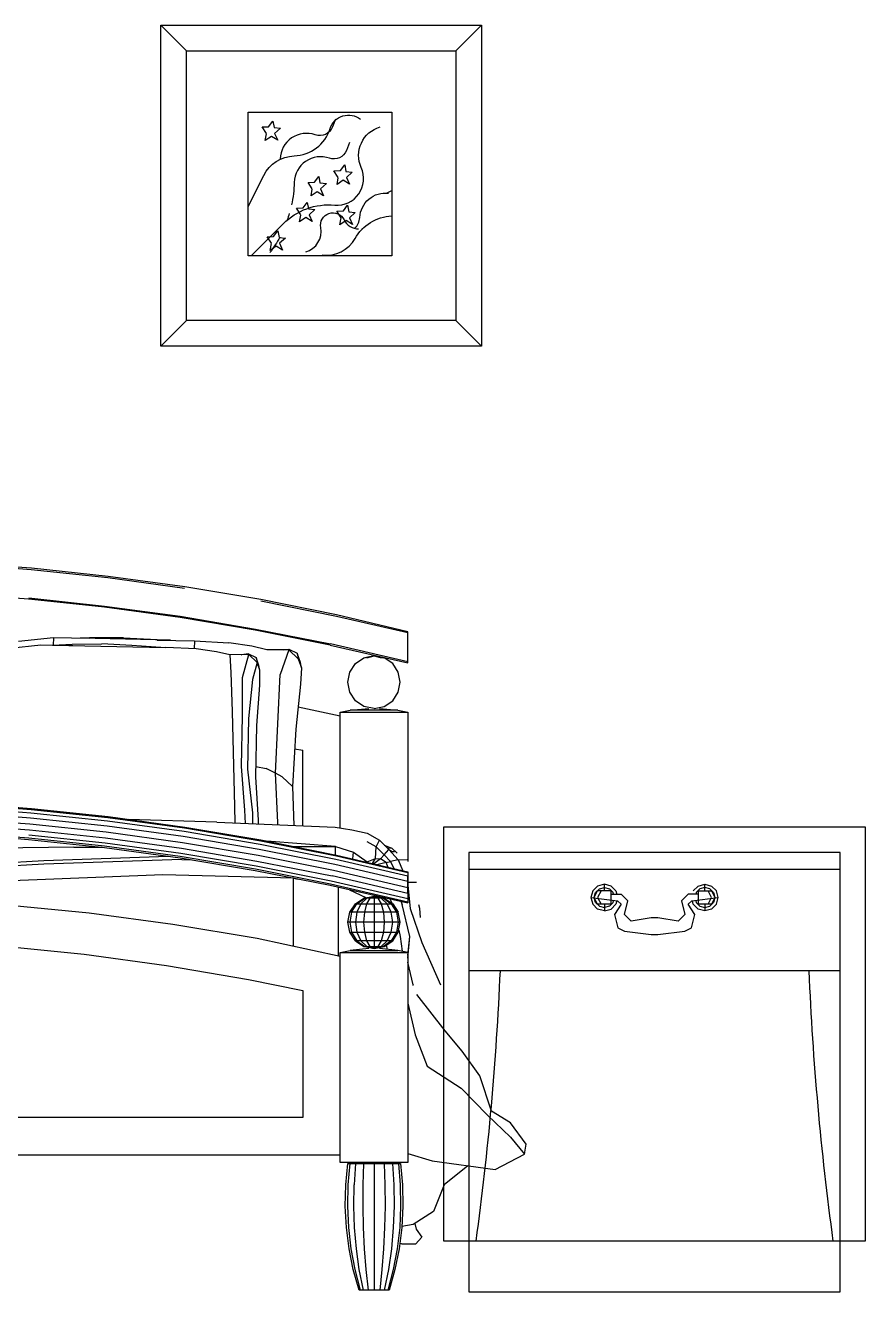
# Model space of a CAD drawing. Header units: inches. Extents: x 18.5 to 61, y 8.5 to 33.3.
# Drawn here: x 31.358 to 32.354, y 21.732 to 23.232 of the extents above; entities that cross this region are included whole.
import ezdxf

# ---------------------------------------------------------------- set-up
doc = ezdxf.new("R2010")
doc.units = ezdxf.units.IN
doc.header["$MEASUREMENT"] = 0
for name, color, linetype in [('02', 2, 'Continuous'), ('1', 1, 'Continuous'), ('4', 4, 'Continuous')]:
    doc.layers.add(name, color=color, linetype=linetype)

msp = doc.modelspace()

# ---------------------------------------------------------------- linework, layer by layer
at = {"layer": '02'}
for p, q in [((31.5492, 23.2013), (31.5188, 23.2317)), ((31.8684, 23.2013), (31.8988, 23.2317)), ((31.5492, 22.8821), (31.5188, 22.8517)), ((31.8988, 22.8517), (31.8684, 22.8821)), ((31.2742, 22.5943), (31.3654, 22.5874)), ((31.3656, 22.5888), (31.2743, 22.5957)), ((31.3654, 22.5874), (31.4563, 22.5777)), ((31.4566, 22.5791), (31.3656, 22.5888)), ((31.4563, 22.5777), (31.5469, 22.5653)), ((31.5472, 22.5667), (31.4566, 22.5791)), ((31.3623, 22.5523), (31.272, 22.5592)), ((31.4521, 22.5427), (31.3623, 22.5523)), ((31.3624, 22.5537), (31.4522, 22.5441)), ((31.6374, 22.5516), (31.5472, 22.5667)), ((31.5417, 22.5304), (31.4521, 22.5427)), ((31.4522, 22.5441), (31.5418, 22.5319)), ((31.6372, 22.5501), (31.7269, 22.5322)), ((31.7271, 22.5337), (31.6374, 22.5516)), ((31.6308, 22.5155), (31.5417, 22.5304)), ((31.5418, 22.5319), (31.6311, 22.5168)), ((31.7269, 22.5322), (31.8115, 22.5126)), ((31.8115, 22.5137), (31.7271, 22.5337)), ((31.7195, 22.4978), (31.6308, 22.5155)), ((31.6311, 22.5168), (31.7198, 22.4992)), ((31.8114, 22.5126), (31.8115, 22.5137)), ((31.8115, 22.5025), (31.8114, 22.5086)), ((31.8115, 22.477), (31.8115, 22.5137)), ((31.3401, 22.4942), (31.3766, 22.498)), ((31.3916, 22.5065), (31.3505, 22.5021)), ((31.3766, 22.498), (31.4148, 22.4974)), ((31.3907, 22.4977), (31.3911, 22.4978)), ((31.3913, 22.4977), (31.3909, 22.4977)), ((31.3911, 22.4978), (31.4137, 22.4991)), ((31.3911, 22.4978), (31.4858, 22.4957)), ((31.3915, 22.4978), (31.3913, 22.4977)), ((31.3916, 22.5065), (31.3915, 22.4978)), ((31.4346, 22.5058), (31.3916, 22.5065)), ((31.4137, 22.4991), (31.4491, 22.4992)), ((31.4346, 22.5066), (31.4232, 22.506)), ((31.5303, 22.5035), (31.4232, 22.506)), ((31.4746, 22.5066), (31.4346, 22.5066)), ((31.4845, 22.4974), (31.4491, 22.4992)), ((31.4746, 22.5066), (31.5303, 22.5035)), ((31.519, 22.4951), (31.4845, 22.4974)), ((31.4858, 22.4957), (31.5247, 22.4951)), ((31.5146, 22.5038), (31.5586, 22.503)), ((31.5184, 22.4951), (31.5184, 22.4952)), ((31.5609, 22.4933), (31.5247, 22.4951)), ((31.5586, 22.503), (31.5585, 22.4934)), ((31.5586, 22.503), (31.5996, 22.5006)), ((31.5847, 22.4897), (31.5609, 22.4933)), ((31.6266, 22.4964), (31.5996, 22.5006)), ((31.6445, 22.4923), (31.6266, 22.4964)), ((31.6705, 22.4921), (31.6445, 22.4923)), ((31.6637, 22.4921), (31.6705, 22.4931)), ((31.6705, 22.4921), (31.6705, 22.4931)), ((31.6705, 22.4931), (31.6804, 22.4882)), ((31.7195, 22.4978), (31.8115, 22.477)), ((31.8115, 22.4781), (31.7198, 22.4992)), ((31.8114, 22.4954), (31.8115, 22.5025)), ((31.8115, 22.4882), (31.8114, 22.4954)), ((31.6005, 22.4862), (31.5847, 22.4897)), ((31.6231, 22.4865), (31.6005, 22.4862)), ((31.6005, 22.4862), (31.6017, 22.4652)), ((31.6228, 22.4876), (31.6144, 22.4863)), ((31.6144, 22.4863), (31.6146, 22.4863)), ((31.6146, 22.4863), (31.6147, 22.4864)), ((31.6156, 22.4596), (31.6231, 22.4865)), ((31.6228, 22.4876), (31.6317, 22.4833)), ((31.6231, 22.4865), (31.6228, 22.4876)), ((31.6331, 22.4772), (31.6231, 22.4865)), ((31.6331, 22.4772), (31.6276, 22.4571)), ((31.6349, 22.4738), (31.6317, 22.4833)), ((31.6317, 22.4833), (31.6331, 22.4772)), ((31.6361, 22.4681), (31.6331, 22.4772)), ((31.6705, 22.4921), (31.6604, 22.4628)), ((31.6705, 22.4921), (31.6637, 22.4921)), ((31.6817, 22.4815), (31.6705, 22.4921)), ((31.6842, 22.4771), (31.6804, 22.4882)), ((31.6804, 22.4882), (31.6817, 22.4815)), ((31.6817, 22.4815), (31.6854, 22.4708)), ((31.7495, 22.476), (31.7595, 22.4827)), ((31.7595, 22.4827), (31.7714, 22.4851)), ((31.7714, 22.4851), (31.7605, 22.4827)), ((31.763, 22.4827), (31.7714, 22.4851)), ((31.7714, 22.4851), (31.7825, 22.4827)), ((31.7714, 22.4851), (31.7799, 22.4827)), ((31.7834, 22.4827), (31.7714, 22.4851)), ((31.7935, 22.476), (31.7834, 22.4827)), ((31.8114, 22.477), (31.8115, 22.4781)), ((31.6017, 22.4652), (31.6035, 22.4193)), ((31.6361, 22.4681), (31.6349, 22.4738)), ((31.636, 22.4505), (31.6361, 22.4681)), ((31.6548, 22.346), (31.6604, 22.4628)), ((31.6854, 22.4708), (31.6842, 22.4771)), ((31.6854, 22.4708), (31.6844, 22.4515)), ((31.7403, 22.454), (31.7427, 22.4659)), ((31.7427, 22.4659), (31.7495, 22.476)), ((31.8002, 22.4659), (31.7935, 22.476)), ((31.8025, 22.454), (31.8002, 22.4659)), ((31.6155, 22.4142), (31.6156, 22.4596)), ((31.6276, 22.4571), (31.6229, 22.411)), ((31.6327, 22.4025), (31.636, 22.4505)), ((31.6844, 22.4515), (31.6787, 22.3983)), ((31.7427, 22.4421), (31.7403, 22.454)), ((31.8002, 22.4421), (31.8025, 22.454)), ((31.7495, 22.432), (31.7427, 22.4421)), ((31.7935, 22.432), (31.8002, 22.4421)), ((31.6035, 22.4193), (31.6063, 22.3065)), ((31.6814, 22.4247), (31.7314, 22.414)), ((31.7314, 22.4185), (31.7431, 22.4207)), ((31.7314, 22.4185), (31.8115, 22.4185)), ((31.7314, 22.2812), (31.7314, 22.4185)), ((31.7431, 22.4207), (31.7652, 22.4229)), ((31.7997, 22.4207), (31.7431, 22.4207)), ((31.7595, 22.4252), (31.7495, 22.432)), ((31.7714, 22.4229), (31.7595, 22.4252)), ((31.7714, 22.4229), (31.7834, 22.4252)), ((31.7778, 22.4229), (31.7997, 22.4207)), ((31.7834, 22.4252), (31.7935, 22.432)), ((31.7997, 22.4207), (31.8115, 22.4185)), ((31.8115, 22.4185), (31.8115, 22.2417)), ((31.6146, 22.3542), (31.6155, 22.4142)), ((31.6229, 22.411), (31.6214, 22.3507)), ((31.6313, 22.3417), (31.6327, 22.4025)), ((31.6787, 22.3983), (31.6748, 22.3305)), ((31.6773, 22.3751), (31.687, 22.3732)), ((31.687, 22.2838), (31.687, 22.3732)), ((31.6184, 22.3023), (31.6146, 22.3542)), ((31.6214, 22.3507), (31.6275, 22.299)), ((31.6316, 22.3539), (31.6438, 22.3517)), ((31.6548, 22.346), (31.6438, 22.3517)), ((31.6628, 22.3417), (31.6548, 22.346)), ((31.6575, 22.2878), (31.6548, 22.346)), ((31.6347, 22.2906), (31.6313, 22.3417)), ((31.6628, 22.3417), (31.6748, 22.3305)), ((31.6748, 22.3305), (31.6765, 22.2842)), ((31.3646, 22.293), (31.2736, 22.3)), ((31.3651, 22.2989), (31.2739, 22.3059)), ((31.3654, 22.3029), (31.2742, 22.3098)), ((31.2743, 22.3112), (31.3656, 22.3043)), ((31.4559, 22.2893), (31.3651, 22.2989)), ((31.4563, 22.2932), (31.3654, 22.3029)), ((31.3656, 22.3043), (31.4566, 22.2947)), ((31.6063, 22.3065), (31.6064, 22.2872)), ((31.6191, 22.2867), (31.6184, 22.3023)), ((31.6275, 22.299), (31.6274, 22.2863)), ((31.2728, 22.286), (31.3633, 22.279)), ((31.2732, 22.2929), (31.3639, 22.2861)), ((31.3639, 22.2861), (31.4543, 22.2765)), ((31.4552, 22.2834), (31.3646, 22.293)), ((31.5455, 22.2711), (31.4552, 22.2834)), ((31.5464, 22.2769), (31.4559, 22.2893)), ((31.5469, 22.2809), (31.4563, 22.2932)), ((31.4566, 22.2947), (31.5472, 22.2822)), ((31.5851, 22.2882), (31.4805, 22.2913)), ((31.5851, 22.2882), (31.7252, 22.2822)), ((31.6347, 22.286), (31.6347, 22.2906)), ((31.6575, 22.285), (31.6575, 22.2878)), ((31.272, 22.2747), (31.3623, 22.2678)), ((31.3624, 22.2692), (31.2722, 22.2761)), ((31.3623, 22.2678), (31.4521, 22.2583)), ((31.4522, 22.2596), (31.3624, 22.2692)), ((31.3626, 22.2731), (31.4528, 22.2636)), ((31.3633, 22.279), (31.4535, 22.2695)), ((31.4535, 22.2695), (31.5434, 22.2572)), ((31.4543, 22.2765), (31.5444, 22.2641)), ((31.6354, 22.2559), (31.5455, 22.2711)), ((31.6365, 22.2617), (31.5464, 22.2769)), ((31.6372, 22.2656), (31.5469, 22.2809)), ((31.5472, 22.2822), (31.6374, 22.2671)), ((31.7252, 22.2822), (31.7453, 22.2792)), ((31.7453, 22.2792), (31.7632, 22.2751)), ((31.7632, 22.2751), (31.7778, 22.2667)), ((31.8537, 22.2822), (31.8537, 21.7922)), ((32.3537, 22.2822), (31.8537, 22.2822)), ((32.3537, 21.7922), (32.3537, 22.2822)), ((31.4157, 22.2584), (31.2201, 22.2565)), ((31.4157, 22.2584), (31.4493, 22.2585)), ((31.4521, 22.2583), (31.5417, 22.246)), ((31.5418, 22.2474), (31.4522, 22.2596)), ((31.4528, 22.2636), (31.5425, 22.2513)), ((31.5434, 22.2572), (31.6328, 22.2421)), ((31.5444, 22.2641), (31.6341, 22.2491)), ((31.7248, 22.2381), (31.6354, 22.2559)), ((31.726, 22.2439), (31.6365, 22.2617)), ((31.7269, 22.2478), (31.6372, 22.2656)), ((31.6374, 22.2671), (31.7271, 22.2492)), ((31.7256, 22.2594), (31.6443, 22.2656)), ((31.6757, 22.2593), (31.7256, 22.2594)), ((31.7257, 22.2494), (31.7256, 22.2594)), ((31.7256, 22.2594), (31.7471, 22.2525)), ((31.7463, 22.2446), (31.7471, 22.2525)), ((31.7471, 22.2525), (31.7634, 22.2411)), ((31.7738, 22.2588), (31.7633, 22.2649)), ((31.7731, 22.2452), (31.7738, 22.2588)), ((31.7738, 22.2588), (31.7778, 22.2667)), ((31.7835, 22.2495), (31.7738, 22.2588)), ((31.7778, 22.2667), (31.7889, 22.2559)), ((31.7835, 22.2495), (31.7889, 22.2559)), ((31.7836, 22.261), (31.7927, 22.2573)), ((31.7927, 22.2573), (31.7877, 22.257)), ((31.7889, 22.2559), (31.8001, 22.2437)), ((31.7889, 22.2559), (31.7929, 22.2533)), ((31.7927, 22.2573), (31.799, 22.2513)), ((31.7929, 22.2533), (31.7957, 22.2534)), ((31.7933, 22.253), (31.7933, 22.253)), ((31.1836, 22.2317), (31.3803, 22.2429)), ((31.3803, 22.2384), (31.1836, 22.2274)), ((31.3803, 22.2429), (31.5276, 22.2479)), ((31.5436, 22.244), (31.3803, 22.2384)), ((31.5417, 22.246), (31.6308, 22.231)), ((31.6311, 22.2324), (31.5418, 22.2474)), ((31.5425, 22.2513), (31.6318, 22.2363)), ((31.5436, 22.244), (31.5554, 22.2436)), ((31.6328, 22.2421), (31.7218, 22.2244)), ((31.6341, 22.2491), (31.7233, 22.2313)), ((31.8115, 22.218), (31.7248, 22.2381)), ((31.8114, 22.2241), (31.726, 22.2439)), ((31.8114, 22.2281), (31.7269, 22.2478)), ((31.7271, 22.2492), (31.8115, 22.2292)), ((31.7634, 22.2411), (31.7731, 22.2452)), ((31.7634, 22.2411), (31.7642, 22.2403)), ((31.7698, 22.239), (31.7731, 22.2452)), ((31.7789, 22.2447), (31.7712, 22.2387)), ((31.7731, 22.2452), (31.7789, 22.2447)), ((31.7858, 22.2402), (31.7746, 22.2378)), ((31.7789, 22.2447), (31.7835, 22.2495)), ((31.7858, 22.2402), (31.7789, 22.2447)), ((31.7908, 22.2414), (31.7835, 22.2495)), ((31.7858, 22.2402), (31.7908, 22.2414)), ((31.7883, 22.2346), (31.7858, 22.2402)), ((31.8001, 22.2437), (31.7908, 22.2414)), ((31.7908, 22.2414), (31.7949, 22.2331)), ((31.8001, 22.2437), (31.8106, 22.2439)), ((31.8001, 22.2437), (31.8054, 22.2305)), ((31.8837, 22.2522), (31.8837, 21.7322)), ((32.3237, 22.2522), (31.8837, 22.2522)), ((32.3237, 21.7322), (32.3237, 22.2522)), ((31.5214, 22.2257), (31.3326, 22.2181)), ((31.6759, 22.2217), (31.5214, 22.2257)), ((31.6308, 22.231), (31.7195, 22.2134)), ((31.7198, 22.2147), (31.6311, 22.2324)), ((31.6318, 22.2363), (31.7207, 22.2186)), ((31.8115, 22.2037), (31.7218, 22.2244)), ((31.7233, 22.2313), (31.8114, 22.2109)), ((31.8115, 22.2292), (31.8114, 22.2282)), ((31.8115, 22.218), (31.8114, 22.2241)), ((31.8115, 22.2292), (31.8115, 22.1925)), ((32.3237, 22.2322), (31.8837, 22.2322)), ((31.6759, 22.1414), (31.6759, 22.222)), ((31.6759, 22.2217), (31.6817, 22.2208)), ((31.7195, 22.2134), (31.8114, 22.1926)), ((31.8115, 22.1936), (31.7198, 22.2147)), ((31.7207, 22.2186), (31.8115, 22.1976)), ((31.7293, 22.1395), (31.7293, 22.2111)), ((31.7425, 22.2081), (31.7619, 22.1988)), ((31.8114, 22.2109), (31.8115, 22.218)), ((31.8115, 22.2037), (31.8114, 22.2109)), ((31.8115, 22.2171), (31.8185, 22.2172)), ((31.8115, 22.2133), (31.8143, 22.186)), ((31.8185, 22.2172), (31.8218, 22.2172)), ((31.7495, 22.1916), (31.7595, 22.1983)), ((31.7511, 22.1916), (31.7605, 22.1983)), ((31.763, 22.1983), (31.7559, 22.1916)), ((31.7595, 22.1983), (31.7714, 22.2007)), ((31.7834, 22.1983), (31.7595, 22.1983)), ((31.7605, 22.1983), (31.7714, 22.2007)), ((31.763, 22.1983), (31.7714, 22.2007)), ((31.763, 22.1916), (31.7669, 22.1983)), ((31.7669, 22.1983), (31.7714, 22.2007)), ((31.7714, 22.2007), (31.7714, 22.1385)), ((31.7714, 22.2007), (31.7834, 22.1983)), ((31.7714, 22.2007), (31.7825, 22.1983)), ((31.7799, 22.1983), (31.7714, 22.2007)), ((31.7714, 22.2007), (31.776, 22.1983)), ((31.775, 22.2007), (31.7755, 22.1999)), ((31.776, 22.1983), (31.7799, 22.1916)), ((31.787, 22.1916), (31.7799, 22.1983)), ((31.7825, 22.1983), (31.7917, 22.1916)), ((31.7834, 22.1983), (31.7935, 22.1916)), ((31.7901, 22.1973), (31.7929, 22.1919)), ((31.803, 22.1944), (31.8048, 22.1906)), ((31.8114, 22.1926), (31.8115, 22.1936)), ((31.3279, 22.1912), (31.4341, 22.1808)), ((31.4341, 22.1808), (31.5331, 22.1673)), ((31.7403, 22.1696), (31.7427, 22.1815)), ((31.7427, 22.1815), (31.7495, 22.1916)), ((31.7449, 22.1815), (31.7427, 22.1696)), ((31.8002, 22.1815), (31.7427, 22.1815)), ((31.7449, 22.1815), (31.7511, 22.1916)), ((31.7495, 22.1916), (31.7935, 22.1916)), ((31.7511, 22.1815), (31.7495, 22.1696)), ((31.7559, 22.1916), (31.7511, 22.1815)), ((31.7595, 22.1696), (31.7605, 22.1815)), ((31.7605, 22.1815), (31.763, 22.1916)), ((31.7799, 22.1916), (31.7825, 22.1815)), ((31.7825, 22.1815), (31.7834, 22.1696)), ((31.7917, 22.1815), (31.787, 22.1916)), ((31.7917, 22.1916), (31.7981, 22.1815)), ((31.7935, 22.1696), (31.7917, 22.1815)), ((31.7935, 22.1916), (31.8002, 22.1815)), ((31.7981, 22.1815), (31.8002, 22.1696)), ((31.8025, 22.1696), (31.8002, 22.1815)), ((31.8137, 22.1529), (31.8048, 22.1906)), ((31.8143, 22.186), (31.828, 22.1458)), ((31.8257, 22.1859), (31.8245, 22.1901)), ((31.8265, 22.1751), (31.8257, 22.1859)), ((31.5331, 22.1673), (31.6331, 22.1506)), ((31.7427, 22.1577), (31.7403, 22.1696)), ((31.8025, 22.1696), (31.7403, 22.1696)), ((31.7427, 22.1696), (31.7449, 22.1577)), ((31.7495, 22.1696), (31.7511, 22.1577)), ((31.7605, 22.1577), (31.7595, 22.1696)), ((31.7834, 22.1696), (31.7825, 22.1577)), ((31.7917, 22.1577), (31.7935, 22.1696)), ((31.8002, 22.1696), (31.7981, 22.1577)), ((31.8002, 22.1577), (31.8025, 22.1696)), ((31.6331, 22.1506), (31.7314, 22.1295)), ((31.7427, 22.1577), (31.8002, 22.1577)), ((31.7495, 22.1475), (31.7427, 22.1577)), ((31.7449, 22.1577), (31.7511, 22.1475)), ((31.7495, 22.1475), (31.7595, 22.1408)), ((31.7935, 22.1475), (31.7495, 22.1475)), ((31.7511, 22.1577), (31.7559, 22.1475)), ((31.7511, 22.1475), (31.7605, 22.1408)), ((31.7559, 22.1475), (31.763, 22.1408)), ((31.763, 22.1475), (31.7605, 22.1577)), ((31.7669, 22.1408), (31.763, 22.1475)), ((31.7799, 22.1475), (31.776, 22.1408)), ((31.7825, 22.1577), (31.7799, 22.1475)), ((31.7799, 22.1408), (31.787, 22.1475)), ((31.7917, 22.1475), (31.7825, 22.1408)), ((31.7834, 22.1408), (31.7935, 22.1475)), ((31.787, 22.1475), (31.7917, 22.1577)), ((31.7981, 22.1577), (31.7917, 22.1475)), ((31.7935, 22.1475), (31.8002, 22.1577)), ((31.8007, 22.1604), (31.8025, 22.1529)), ((31.8025, 22.1529), (31.8048, 22.1352)), ((31.8115, 22.127), (31.8137, 22.1529)), ((31.8115, 22.1303), (31.8137, 22.1529)), ((31.3227, 22.1423), (31.4279, 22.1319)), ((31.7295, 22.1299), (31.7293, 22.1395)), ((31.7314, 22.134), (31.7431, 22.1362)), ((31.7314, 21.885), (31.7314, 22.134)), ((31.7314, 22.134), (31.8115, 22.134)), ((31.7652, 22.1385), (31.7431, 22.1362)), ((31.7431, 22.1362), (31.7997, 22.1362)), ((31.7595, 22.1408), (31.7834, 22.1408)), ((31.7714, 22.1385), (31.7595, 22.1408)), ((31.7605, 22.1408), (31.7714, 22.1385)), ((31.763, 22.1408), (31.7714, 22.1385)), ((31.7714, 22.1385), (31.7669, 22.1408)), ((31.7714, 22.1385), (31.7834, 22.1408)), ((31.7825, 22.1408), (31.7714, 22.1385)), ((31.7714, 22.1385), (31.7799, 22.1408)), ((31.776, 22.1408), (31.7714, 22.1385)), ((31.7997, 22.1362), (31.7778, 22.1385)), ((31.7856, 22.1424), (31.7869, 22.1374)), ((31.8115, 22.134), (31.7997, 22.1362)), ((31.8115, 22.134), (31.8115, 21.885)), ((31.828, 22.1458), (31.8501, 22.0957)), ((31.4279, 22.1319), (31.5257, 22.1184)), ((31.5257, 22.1184), (31.6226, 22.1017)), ((31.8176, 22.0956), (31.8115, 22.1223)), ((32.3237, 22.1122), (31.8837, 22.1122)), ((31.6226, 22.1017), (31.687, 22.0887)), ((31.687, 22.0887), (31.687, 21.9384)), ((31.8169, 22.0956), (31.8176, 22.0956)), ((31.8176, 22.0956), (31.8174, 22.0946)), ((31.8115, 22.0739), (31.8202, 22.0362)), ((31.8556, 22.041), (31.8223, 22.084)), ((31.8202, 22.0362), (31.8342, 21.9993)), ((31.8759, 22.017), (31.8556, 22.041)), ((31.8967, 21.9879), (31.8759, 22.017)), ((31.8342, 21.9993), (31.8747, 21.973)), ((31.9104, 21.946), (31.8967, 21.9879)), ((31.8747, 21.973), (31.9057, 21.9412)), ((31.687, 21.9384), (31.1359, 21.9384)), ((31.9057, 21.9412), (31.9332, 21.9152)), ((31.9331, 21.9321), (31.9104, 21.946)), ((31.9518, 21.9069), (31.9331, 21.9321)), ((31.9332, 21.9152), (31.9496, 21.8949)), ((31.7314, 21.8939), (30.4513, 21.8939)), ((31.8115, 21.896), (31.8401, 21.8871)), ((31.915, 21.877), (31.9496, 21.8949)), ((31.9496, 21.8949), (31.9518, 21.9069)), ((31.8115, 21.8851), (31.7314, 21.8851)), ((31.7379, 21.8586), (31.7402, 21.8839)), ((31.7402, 21.8839), (31.8028, 21.8839)), ((31.7426, 21.8839), (31.7405, 21.8586)), ((31.7493, 21.8839), (31.7477, 21.8586)), ((31.7586, 21.8586), (31.7595, 21.8839)), ((31.7714, 21.8839), (31.7714, 21.7339)), ((31.7835, 21.8839), (31.7844, 21.8586)), ((31.7952, 21.8586), (31.7936, 21.8839)), ((31.8004, 21.8839), (31.8025, 21.8586)), ((31.8028, 21.8839), (31.8051, 21.8586)), ((31.8401, 21.8871), (31.915, 21.877)), ((31.8825, 21.8813), (31.8544, 21.8589)), ((31.7374, 21.8334), (31.7379, 21.8586)), ((31.7405, 21.8586), (31.74, 21.8334)), ((31.7473, 21.8334), (31.7477, 21.8586)), ((31.7585, 21.8334), (31.7586, 21.8586)), ((31.7844, 21.8586), (31.7845, 21.8334)), ((31.7955, 21.8334), (31.7952, 21.8586)), ((31.8025, 21.8586), (31.8029, 21.8334)), ((31.8051, 21.8586), (31.8056, 21.8334)), ((31.8544, 21.8589), (31.8419, 21.8273)), ((31.7387, 21.8082), (31.7374, 21.8334)), ((31.74, 21.8334), (31.7412, 21.8082)), ((31.7483, 21.8082), (31.7473, 21.8334)), ((31.759, 21.8082), (31.7585, 21.8334)), ((31.7845, 21.8334), (31.784, 21.8082)), ((31.7946, 21.8082), (31.7955, 21.8334)), ((31.8029, 21.8334), (31.8018, 21.8082)), ((31.8056, 21.8334), (31.8042, 21.8082)), ((31.8419, 21.8273), (31.8176, 21.8116)), ((31.7419, 21.7831), (31.7387, 21.8082)), ((31.7412, 21.8082), (31.7441, 21.7831)), ((31.7506, 21.7831), (31.7483, 21.8082)), ((31.7601, 21.7831), (31.759, 21.8082)), ((31.784, 21.8082), (31.7827, 21.7831)), ((31.7924, 21.7831), (31.7946, 21.8082)), ((31.8018, 21.8082), (31.7987, 21.7831)), ((31.8042, 21.8082), (31.801, 21.7831)), ((31.8176, 21.8116), (31.8042, 21.8093)), ((31.8197, 21.8129), (31.8214, 21.8062)), ((31.8213, 21.8063), (31.8282, 21.7967)), ((31.8214, 21.8062), (31.8213, 21.8063)), ((31.8048, 21.7886), (31.8018, 21.7898)), ((31.8204, 21.7886), (31.8048, 21.7886)), ((31.8282, 21.7967), (31.8204, 21.7886)), ((31.8537, 21.7922), (32.3537, 21.7922)), ((31.7469, 21.7583), (31.7419, 21.7831)), ((31.7441, 21.7831), (31.7488, 21.7583)), ((31.754, 21.7583), (31.7506, 21.7831)), ((31.762, 21.7583), (31.7601, 21.7831)), ((31.7827, 21.7831), (31.7808, 21.7583)), ((31.7888, 21.7583), (31.7924, 21.7831)), ((31.7987, 21.7831), (31.7941, 21.7583)), ((31.801, 21.7831), (31.796, 21.7583)), ((31.7537, 21.7339), (31.7469, 21.7583)), ((31.7488, 21.7583), (31.7551, 21.7339)), ((31.7589, 21.7339), (31.754, 21.7583)), ((31.7647, 21.7339), (31.762, 21.7583)), ((31.7808, 21.7583), (31.7783, 21.7339)), ((31.784, 21.7339), (31.7888, 21.7583)), ((31.7941, 21.7583), (31.7879, 21.7339)), ((31.796, 21.7583), (31.7892, 21.7339)), ((31.7892, 21.7339), (31.7537, 21.7339)), ((31.8837, 21.7322), (32.3237, 21.7322))]:
    msp.add_line(p, q, dxfattribs=at)
for points in [[(31.5492, 23.2013), (31.8684, 23.2013), (31.8684, 22.8821), (31.5492, 22.8821)], [(31.6223, 23.129), (31.7926, 23.129), (31.7926, 22.9587), (31.6223, 22.9587)]]:
    msp.add_lwpolyline(points, close=True, dxfattribs=at)
for points in [[(31.6223, 23.0171), (31.6408, 23.054, -0.275225), (31.6769, 23.0771, 0.318955), (31.7194, 23.1094, -0.52652), (31.7554, 23.1205, 0.348679)], [(31.626, 22.9589), (31.6639, 22.9967, -0.221776), (31.7249, 23.0189, 0.573956), (31.7563, 23.0632, -0.457496), (31.7785, 23.1113, -0.140898)], [(31.7258, 23.1205), (31.7222, 23.1113, -0.401552), (31.7018, 23.102, 0.508104), (31.6602, 23.0734, -0.000611), (31.6602, 23.073, -0.000611)], [(31.7425, 23.0928), (31.7388, 23.0835, -0.401552), (31.7185, 23.0743, 0.508104), (31.6769, 23.0457, -0.045981), (31.6737, 23.019, -0.045981)], [(31.7486, 22.9912, 0.194118), (31.7545, 23.0041, -0.437925), (31.7887, 23.0328)], [(31.7862, 23.033, -0.058253), (31.7926, 23.036)], [(31.6711, 23.0088, -0.013842), (31.6686, 23.001)], [(31.6907, 22.9635, 0.388233), (31.7083, 22.9921, -0.876823), (31.736, 23.0014, 0.289184), (31.7532, 22.9907, 0.289184)], [(31.7101, 22.9598, 0.304883), (31.749, 22.9792, -0.256783), (31.7924, 23.006, -0.0249)], [(31.7568, 22.991, 0.023983), (31.7585, 22.9915)], [(31.6598, 22.981, -0.037126), (31.6482, 22.9626)]]:
    msp.add_lwpolyline(points, format="xyb", dxfattribs=at)
for points in [[(31.6439, 23.1036), (31.6389, 23.1113), (31.6466, 23.1116), (31.6516, 23.1182), (31.653, 23.1105), (31.6605, 23.1098), (31.6537, 23.1036), (31.6573, 23.0955), (31.6498, 23.1002), (31.6424, 23.0952), (31.6439, 23.1032)], [(31.729, 23.0516), (31.724, 23.0593), (31.7317, 23.0596), (31.7367, 23.0663), (31.7381, 23.0586), (31.7456, 23.0579), (31.7388, 23.0516), (31.7424, 23.0436), (31.7349, 23.0482), (31.7276, 23.0432), (31.729, 23.0512)], [(31.6983, 23.038), (31.6933, 23.0457), (31.701, 23.046), (31.706, 23.0526), (31.7074, 23.045), (31.715, 23.0442), (31.7082, 23.038), (31.7117, 23.0299), (31.7042, 23.0346), (31.6969, 23.0296), (31.6983, 23.0376)], [(31.6847, 23.0074), (31.6797, 23.015), (31.6874, 23.0154), (31.6924, 23.022), (31.6938, 23.0143), (31.7013, 23.0136), (31.6945, 23.0074), (31.6981, 22.9993), (31.6906, 23.004), (31.6833, 22.999), (31.6847, 23.007)], [(31.7324, 23.0039), (31.7274, 23.0116), (31.7351, 23.012), (31.7401, 23.0186), (31.7415, 23.0109), (31.749, 23.0102), (31.7422, 23.0039), (31.7458, 22.9959), (31.7383, 23.0006), (31.731, 22.9955), (31.7324, 23.0036)], [(31.6498, 22.9736), (31.6447, 22.9812), (31.6524, 22.9816), (31.6574, 22.9882), (31.6589, 22.9805), (31.6664, 22.9798), (31.6596, 22.9736), (31.6632, 22.9655), (31.6557, 22.9702), (31.6483, 22.9652), (31.6498, 22.9732)]]:
    msp.add_lwpolyline(points, dxfattribs=at)
for centre, start, end in [((28.4524, 22.2608), 352.2428, 357.5468), ((35.755, 22.2608), 182.4532, 187.7572)]:
    msp.add_arc(centre, 3.4718, start, end, dxfattribs=at)
at = {"layer": '1'}
for p, q in [((32.0362, 22.2125), (32.0304, 22.2068)), ((32.0339, 22.2048), (32.0383, 22.2091)), ((32.0443, 22.2148), (32.0362, 22.2125)), ((32.0383, 22.2091), (32.0443, 22.2108)), ((32.0443, 22.2068), (32.0443, 22.2148)), ((32.0521, 22.2125), (32.0443, 22.2148)), ((32.0443, 22.2108), (32.0502, 22.2091)), ((32.0545, 22.2048), (32.0502, 22.2091)), ((32.0521, 22.2125), (32.0579, 22.2068)), ((32.1554, 22.2125), (32.1496, 22.2068)), ((32.153, 22.2048), (32.1573, 22.2091)), ((32.1554, 22.2125), (32.1632, 22.2148)), ((32.1632, 22.2108), (32.1573, 22.2091)), ((32.1632, 22.2068), (32.1632, 22.2148)), ((32.1632, 22.2148), (32.1712, 22.2125)), ((32.1692, 22.2091), (32.1632, 22.2108)), ((32.1692, 22.2091), (32.1736, 22.2048)), ((32.177, 22.2068), (32.1712, 22.2125)), ((32.0304, 22.2068), (32.0284, 22.1989)), ((32.0284, 22.1989), (32.0596, 22.1949)), ((32.0284, 22.1989), (32.0304, 22.1909)), ((32.0323, 22.1989), (32.0362, 22.2068)), ((32.0323, 22.1989), (32.0339, 22.2048)), ((32.0339, 22.1929), (32.0323, 22.1989)), ((32.0362, 22.1909), (32.0323, 22.1989)), ((32.0339, 22.1929), (32.0383, 22.1885)), ((32.0521, 22.2068), (32.0362, 22.2068)), ((32.0403, 22.2068), (32.0362, 22.1989)), ((32.0362, 22.1989), (32.0403, 22.1909)), ((32.0502, 22.1885), (32.0545, 22.1929)), ((32.0521, 22.1909), (32.0521, 22.2068)), ((32.0521, 22.2028), (32.064, 22.2028)), ((32.0549, 22.2028), (32.0545, 22.2048)), ((32.0545, 22.1929), (32.0549, 22.1949)), ((32.0579, 22.2068), (32.059, 22.2028)), ((32.059, 22.1949), (32.0579, 22.1909)), ((32.0596, 22.1949), (32.064, 22.1909)), ((32.072, 22.1949), (32.064, 22.2028)), ((32.0681, 22.179), (32.072, 22.1949)), ((32.1435, 22.2028), (32.1354, 22.1949)), ((32.1354, 22.1949), (32.1395, 22.179)), ((32.1554, 22.2028), (32.1435, 22.2028)), ((32.1478, 22.1949), (32.1435, 22.1909)), ((32.1478, 22.1949), (32.1791, 22.1989)), ((32.1496, 22.1909), (32.1485, 22.1949)), ((32.153, 22.2048), (32.1524, 22.2028)), ((32.1524, 22.1949), (32.153, 22.1929)), ((32.153, 22.1929), (32.1573, 22.1885)), ((32.1554, 22.2068), (32.1554, 22.1909)), ((32.1554, 22.2068), (32.1712, 22.2068)), ((32.1712, 22.1989), (32.1673, 22.2068)), ((32.1673, 22.1909), (32.1712, 22.1989)), ((32.1736, 22.1929), (32.1692, 22.1885)), ((32.1712, 22.2068), (32.1752, 22.1989)), ((32.1752, 22.1989), (32.1712, 22.1909)), ((32.1736, 22.2048), (32.1752, 22.1989)), ((32.1752, 22.1989), (32.1736, 22.1929)), ((32.1791, 22.1989), (32.177, 22.2068)), ((32.177, 22.1909), (32.1791, 22.1989)), ((32.0362, 22.1851), (32.0304, 22.1909)), ((32.0521, 22.1909), (32.0362, 22.1909)), ((32.0443, 22.183), (32.0362, 22.1851)), ((32.0383, 22.1885), (32.0443, 22.187)), ((32.0443, 22.1909), (32.0443, 22.183)), ((32.0502, 22.1885), (32.0443, 22.187)), ((32.0443, 22.183), (32.0521, 22.1851)), ((32.0579, 22.1909), (32.0521, 22.1851)), ((32.064, 22.1909), (32.0562, 22.179)), ((32.0562, 22.179), (32.0601, 22.1631)), ((32.076, 22.1711), (32.0681, 22.179)), ((32.1395, 22.179), (32.1315, 22.1711)), ((32.1513, 22.179), (32.1435, 22.1909)), ((32.1474, 22.1631), (32.1513, 22.179)), ((32.1554, 22.1851), (32.1496, 22.1909)), ((32.1712, 22.1909), (32.1554, 22.1909)), ((32.1632, 22.183), (32.1554, 22.1851)), ((32.1573, 22.1885), (32.1632, 22.187)), ((32.1632, 22.1909), (32.1632, 22.183)), ((32.1632, 22.187), (32.1692, 22.1885)), ((32.1712, 22.1851), (32.1632, 22.183)), ((32.1712, 22.1851), (32.177, 22.1909)), ((32.0601, 22.1631), (32.0681, 22.1592)), ((32.0998, 22.175), (32.076, 22.1711)), ((32.1077, 22.175), (32.0998, 22.175)), ((32.1315, 22.1711), (32.1077, 22.175)), ((32.1395, 22.1592), (32.1474, 22.1631)), ((32.0681, 22.1592), (32.0998, 22.1552)), ((32.0998, 22.1552), (32.1077, 22.1552)), ((32.1077, 22.1552), (32.1395, 22.1592))]:
    msp.add_line(p, q, dxfattribs=at)
at = {"layer": '4'}
msp.add_lwpolyline([(31.5188, 23.2317), (31.8988, 23.2317), (31.8988, 22.8517), (31.5188, 22.8517)], close=True, dxfattribs=at)

doc.saveas('drawing.dxf')
